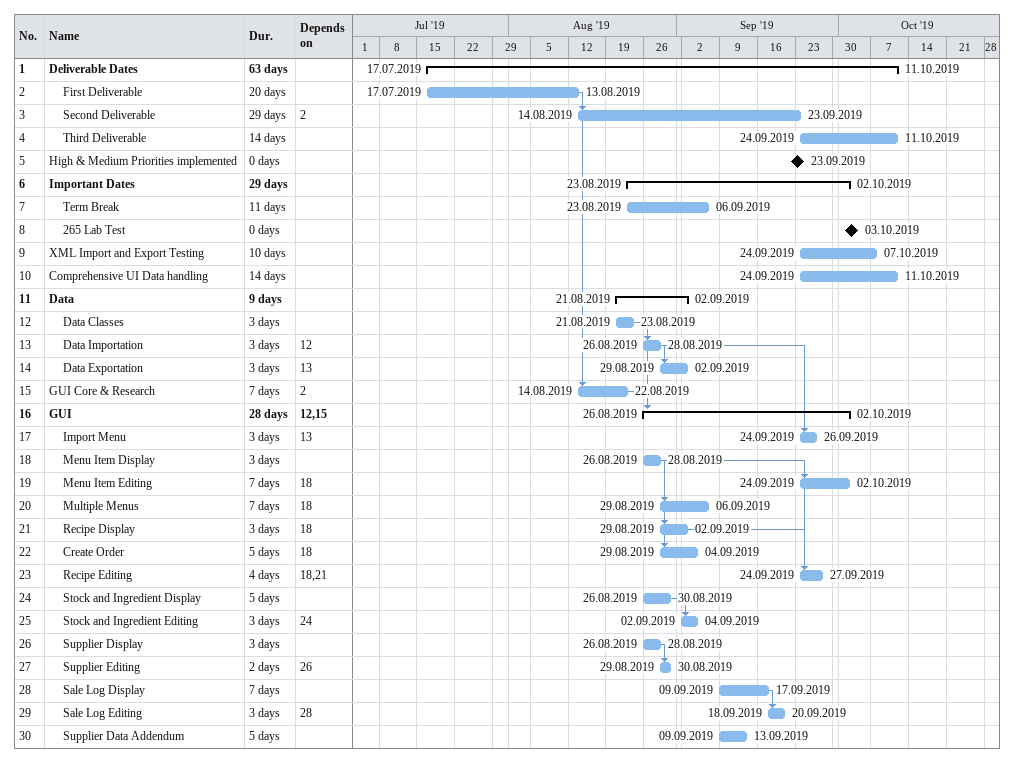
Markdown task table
| ID | Level | Task | Duration | Start | Finish | Predecessors |
|---|---|---|---|---|---|---|
| 1 | 1 | **Deliverable Dates** | 63d | 2019-07-17 | 2019-10-11 |  |
| 2 | 2 | First Deliverable | 20d | 2019-07-17 | 2019-08-13 |  |
| 3 | 2 | Second Deliverable | 29d | 2019-08-14 | 2019-09-23 | 2 |
| 4 | 2 | Third Deliverable | 14d | 2019-09-24 | 2019-10-11 |  |
| 5 | 1 | High & Medium Priorities implemented | 0d | 2019-09-23 | 2019-09-23 |  |
| 6 | 1 | **Important Dates** | 29d | 2019-08-23 | 2019-10-02 |  |
| 7 | 2 | Term Break | 11d | 2019-08-23 | 2019-09-06 |  |
| 8 | 2 | 265 Lab Test | 0d | 2019-10-03 | 2019-10-03 |  |
| 9 | 1 | XML Import and Export Testing | 10d | 2019-09-24 | 2019-10-07 |  |
| 10 | 1 | Comprehensive UI Data handling | 14d | 2019-09-24 | 2019-10-11 |  |
| 11 | 1 | **Data** | 9d | 2019-08-21 | 2019-09-02 |  |
| 12 | 2 | Data Classes | 3d | 2019-08-21 | 2019-08-23 |  |
| 13 | 2 | Data Importation | 3d | 2019-08-26 | 2019-08-28 | 12 |
| 14 | 2 | Data Exportation | 3d | 2019-08-29 | 2019-09-02 | 13 |
| 15 | 1 | GUI Core & Research | 7d | 2019-08-14 | 2019-08-22 | 2 |
| 16 | 1 | **GUI** | 28d | 2019-08-26 | 2019-10-02 | 12, 15 |
| 17 | 2 | Import Menu | 3d | 2019-09-24 | 2019-09-26 | 13 |
| 18 | 2 | Menu Item Display | 3d | 2019-08-26 | 2019-08-28 |  |
| 19 | 2 | Menu Item Editing | 7d | 2019-09-24 | 2019-10-02 | 18 |
| 20 | 2 | Multiple Menus | 7d | 2019-08-29 | 2019-09-06 | 18 |
| 21 | 2 | Recipe Display | 3d | 2019-08-29 | 2019-09-02 | 18 |
| 22 | 2 | Create Order | 5d | 2019-08-29 | 2019-09-04 | 18 |
| 23 | 2 | Recipe Editing | 4d | 2019-09-24 | 2019-09-27 | 18, 21 |
| 24 | 2 | Stock and Ingredient Display | 5d | 2019-08-26 | 2019-08-30 |  |
| 25 | 2 | Stock and Ingredient Editing | 3d | 2019-09-02 | 2019-09-04 | 24 |
| 26 | 2 | Supplier Display | 3d | 2019-08-26 | 2019-08-28 |  |
| 27 | 2 | Supplier Editing | 2d | 2019-08-29 | 2019-08-30 | 26 |
| 28 | 2 | Sale Log Display | 7d | 2019-09-09 | 2019-09-17 |  |
| 29 | 2 | Sale Log Editing | 3d | 2019-09-18 | 2019-09-20 | 28 |
| 30 | 2 | Supplier Data Addendum | 5d | 2019-09-09 | 2019-09-13 |  |
